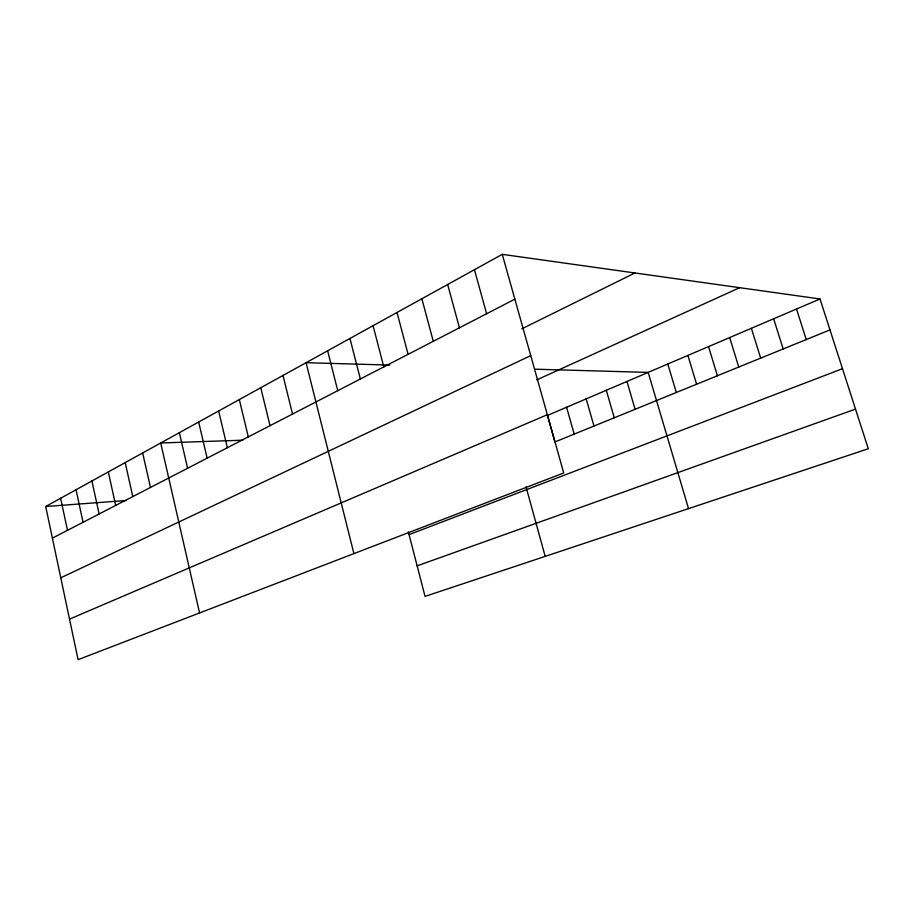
<?xml version="1.0" encoding="UTF-8"?>
<svg xmlns="http://www.w3.org/2000/svg" width="914" height="914" viewBox="0 0 914 914"><rect width="100%" height="100%" fill="white"/><g stroke="black" fill="none" stroke-linecap="round" stroke-linejoin="round"><path stroke-width="1.37" d="M502.266 254.343L563.721 472.961L78.09 659.657L45.7 506.505L502.266 254.343L820.007 298.969L868.3 448.74L425.044 596.396L408.364 531.879M52.395 538.129L514.868 299.152M521.803 328.846L634.91 272.978M60.781 577.808L530.737 355.626M536.769 379.881L739.643 287.693M69.521 619.121L547.349 414.705M820.007 298.969L547.475 415.424L554.935 441.953L829.969 329.897M409.072 534.61L842.491 368.708M417.138 565.846L855.515 409.106M45.7 506.505L126.006 500.529M242.838 440.205L160.715 442.982L199.56 612.963M389.832 365.074L306.076 362.698L353.912 553.621M534.724 369.187L648.163 372.398L688.528 508.63M796.517 309.012L806.262 339.562M773.655 318.78L783.172 348.965M751.377 328.297L760.688 358.128M729.68 337.574L738.775 367.051M708.521 346.612L717.433 375.757M687.899 355.42L696.617 384.234M667.791 364.012L676.314 392.506M626.958 381.458L635.104 409.289M606.302 390.289L614.265 417.778M586.182 398.881L593.974 426.05M566.577 407.256L574.198 434.104M474.435 269.721L486.625 313.753M526.03 486.842L545.19 556.375M447.654 284.505L459.445 327.795M421.868 298.752L433.293 341.31M397.019 312.474L408.09 354.324M373.061 325.704L383.8 366.88M349.948 338.477L360.367 378.99M327.623 350.793L337.757 390.678M282.997 375.448L292.537 414.042M260.764 387.719L270.018 425.673M239.331 399.567L248.3 436.892M218.64 410.992L227.358 447.723M198.669 422.017L207.135 458.165M179.361 432.676L187.599 468.265M142.664 452.944L150.456 487.448M125.207 462.587L132.793 496.588M108.298 471.932L115.69 505.419M91.914 480.981L99.123 513.976M76.033 489.744L83.06 522.282M60.632 498.244L67.487 530.326"/></g></svg>
